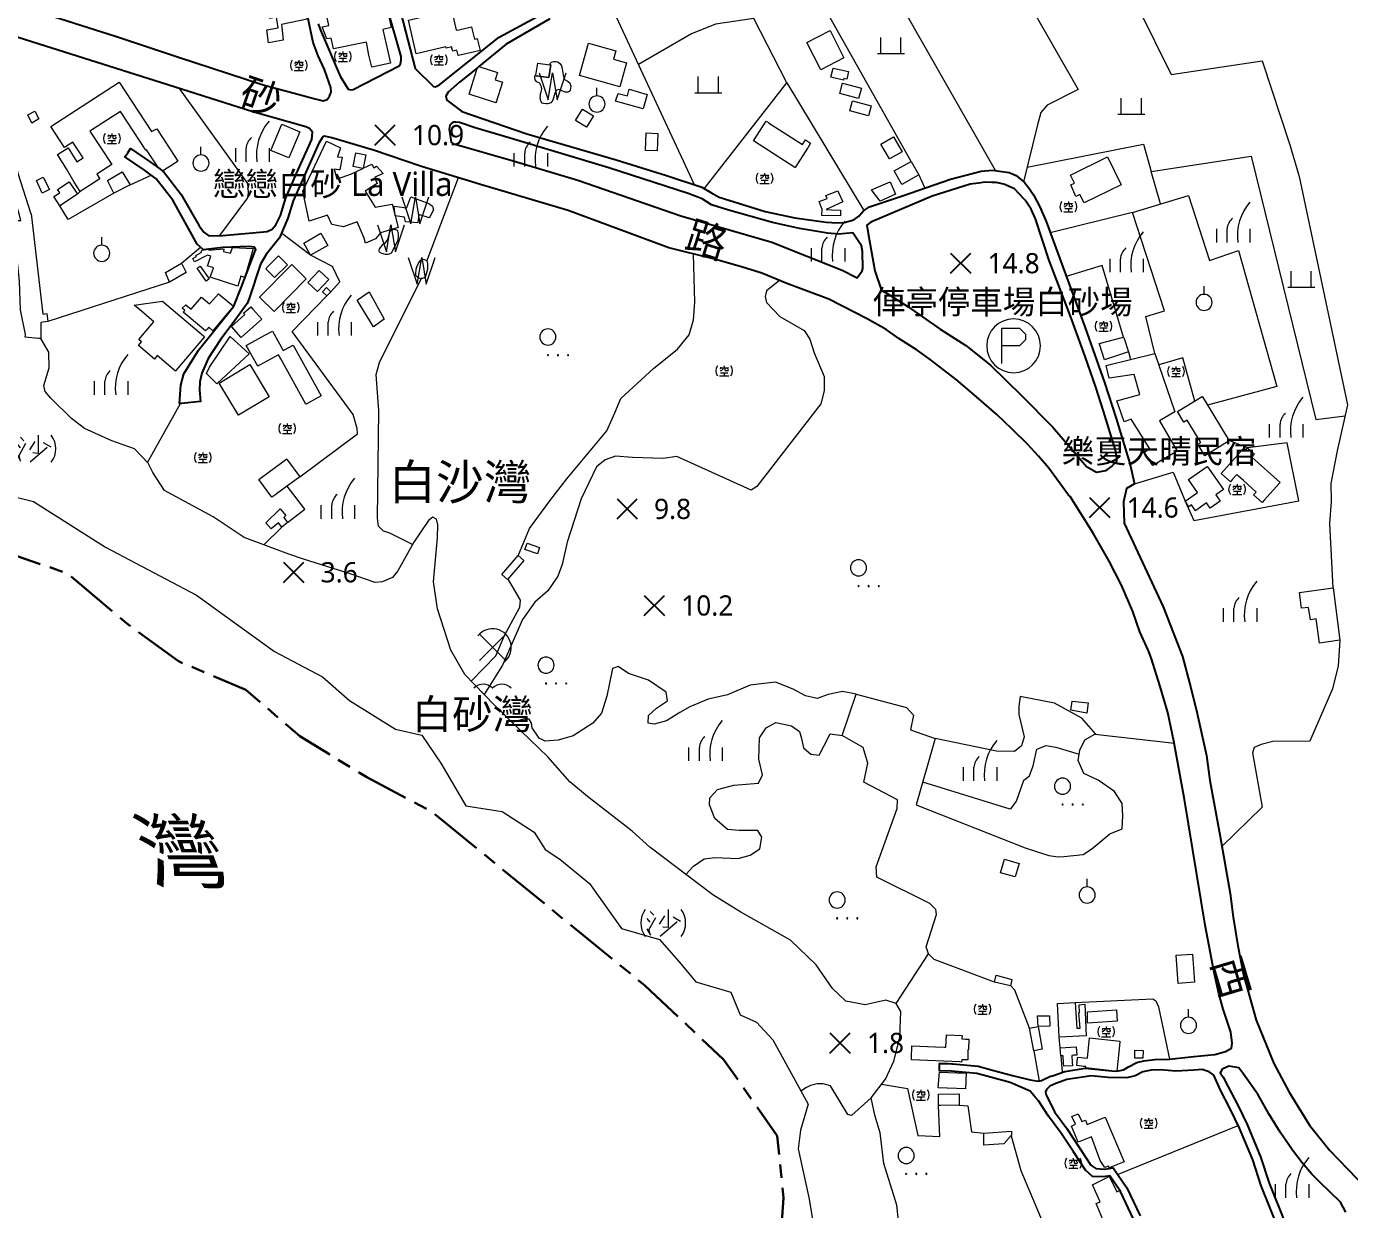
# Model space of a CAD drawing. Extents: x 219840 to 222438, y 2425093 to 2427865.
# Drawn here: x 220721 to 221212.7, y 2426125.6 to 2426565.2 of the extents above; entities that cross this region are included whole.
import ezdxf
from ezdxf.enums import TextEntityAlignment as Align

# ---------------------------------------------------------------- set-up
doc = ezdxf.new("R2010")
doc.units = 0
doc.linetypes.add('103', pattern=[32.5, 20, -3.75, 5, -3.75])
for name, color, linetype, lineweight in [('9030100', 7, 'Continuous', 20), ('9230000', 7, '103', 30), ('9310100', 7, 'Continuous', 20), ('9520700', 5, 'Continuous', 20), ('9530200', 5, 'Continuous', 20), ('9710500', 3, 'Continuous', 20), ('9720000', 3, 'Continuous', 20), ('9730200', 3, 'Continuous', 20), ('9730301', 3, 'Continuous', 20), ('9790103', 7, 'Continuous', 20), ('9940204', 5, 'Continuous', 20), ('9960204', 7, 'Continuous', 20)]:
    doc.layers.add(name, color=color, linetype=linetype, lineweight=lineweight)
for name, color, linetype in [('9420001', 1, 'Continuous'), ('9420801', 7, 'Continuous'), ('9810200', 7, 'Continuous'), ('9950404', 7, 'Continuous')]:
    doc.layers.add(name, color=color, linetype=linetype)
doc.layers.add('9510402', color=34, linetype='Continuous', lineweight=20, true_color=0xa55200)
doc.layers.add('9790201', color=34, linetype='145', lineweight=20, true_color=0xa55200)
doc.styles.add('LMP', font='Microsoft JhengHei.ttf')
doc.linetypes.add('145', pattern='A,0,-7.5,[10,base.shx,S=1,R=0,X=0,Y=0]', length=7.5)

# ---------------------------------------------------------------- blocks, each defined once
blk = doc.blocks.new('97913')
at = {"linetype": 'Continuous'}
for points in [[(-10, 8.7, 0.333333), (-10, -6.3)], [(10, -6.3, 0.333333), (10, 8.7)]]:
    blk.add_lwpolyline(points, format="xyb", dxfattribs=at)
for points in [[(-5.3, 6.5), (-5.5, 5.4), (-6.1, 3.7)], [(-1.7, 5.9), (-2.2, 3.7), (-3.9, 1.8), (-6.1, 0.7)], [(-5.4, 5.9), (6.4, 5.9), (4.4, 4)], [(0, 8.7), (0, 6.2)], [(1.1, 5.9), (1.1, 2.6), (1.6, 1.5), (5.8, 1.5), (6.3, 2.1), (6, 3.3)], [(-6.9, -6.3), (6.9, -6.3)], [(-5.3, -1.5), (5.5, -1.5)], [(0, -1.5), (0, -6.3)]]:
    blk.add_lwpolyline(points, dxfattribs=at)
blk = doc.blocks.new('97200')
at = {"linetype": 'Continuous'}
for points in [[(6.25, 15, 0.214635), (1.75, 0)], [(-0.25, 9, 0.201941), (-2.25, 5)]]:
    blk.add_lwpolyline(points, format="xyb", dxfattribs=at)
for points in [[(-6.25, 5), (-6.25, 0)], [(-2.25, 0), (-2.25, 5)], [(6.25, 5), (6.25, 0)]]:
    blk.add_lwpolyline(points, dxfattribs=at)
blk = doc.blocks.new('97132')
at = {"linetype": 'Continuous'}
for points in [[(-3.2, 6.8, 1), (2.8, 6.8, 1)], [(-0.4, 0, 1), (0, 0, 1)], [(3.35, 0, 1), (3.75, 0, 1)], [(7.1, 0, 1), (7.5, 0, 1)]]:
    blk.add_lwpolyline(points, format="xyb", close=True, dxfattribs=at)
blk = doc.blocks.new('97331')
at = {"linetype": 'Continuous'}
blk.add_lwpolyline([(0, 3), (0, 6)], dxfattribs=at)
blk.add_lwpolyline([(-3, 0, 1), (3, 0, 1)], format="xyb", close=True, dxfattribs=at)
blk = doc.blocks.new('97320')
at = {"linetype": 'Continuous'}
for points in [[(-3.75, 0), (-3.75, 6)], [(3.75, 0), (3.75, 6)], [(-5, 0), (5, 0)]]:
    blk.add_lwpolyline(points, dxfattribs=at)
blk = doc.blocks.new('95220')
at = {"linetype": 'Continuous'}
blk.add_lwpolyline([(-5, 5), (-1.67, -5), (0, 5), (1.67, -5), (5, 5)], dxfattribs=at)
blk = doc.blocks.new('95142')
at = {"linetype": 'Continuous'}
for points in [[(-5.81, 4.45, 0.333333), (-5.81, -5.55)], [(7.52, -5.55, 0.333333), (7.52, 4.45)]]:
    blk.add_lwpolyline(points, format="xyb", dxfattribs=at)
for points in [[(-5.19, 1.1), (-4.09, -0.18)], [(-4.46, -3.1), (-1.9, 1.47)], [(-3.97, 3.69), (-2.69, 2.41)], [(1.37, 2.12), (-0.64, -0.99)], [(2.69, 4.45), (2.69, -2.26)], [(4.49, 1.75), (7.29, 0.1)], [(-5.19, -2.73), (-3.91, -5.11)], [(-3.91, -5.11), (-4.46, -3.1)], [(6.02, -0.13), (-0.3, -5.55)], [(2.69, -2.26), (0.68, -2.08)]]:
    blk.add_lwpolyline(points, dxfattribs=at)
blk = doc.blocks.new('99424')
at = {"linetype": 'Continuous'}
for points in [[(4.33, -1.34, 1.124349), (-5.41, 8.41)], [(0.03, -10.98, 0.4), (-6.91, -10.98)], [(6.97, -10.98, 0.4), (0.03, -10.98)]]:
    blk.add_lwpolyline(points, format="xyb", dxfattribs=at)
for points in [[(4.94, 9.02), (-4.88, -0.8)], [(-4.88, 9.02), (4.94, -0.8)]]:
    blk.add_lwpolyline(points, dxfattribs=at)
blk = doc.blocks.new('99624')
at = {"linetype": 'Continuous'}
blk.add_lwpolyline([(-10, 0, 1), (10, 0, 1)], format="xyb", close=True, dxfattribs=at)
for points in [[(-4.37, -6.56), (-4.37, 6.56), (2.19, 6.56), (4.37, 4.38), (4.37, 2.19), (2.19, 0), (-4.37, 0)], [(-4.37, 0), (-4.37, 0)]]:
    blk.add_lwpolyline(points, dxfattribs=at)
blk = doc.blocks.new('98120')
at = {"linetype": 'Continuous'}
for points in [[(-3.75, -3.75), (3.75, 3.75)], [(-3.75, 3.75), (3.75, -3.75)]]:
    blk.add_lwpolyline(points, dxfattribs=at)

msp = doc.modelspace()

# ---------------------------------------------------------------- linework, layer by layer
at = {"layer": '9230000', "flags": 128}
msp.add_lwpolyline([(221274.04, 2425094.92), (221247.47, 2425130.72), (221242.42, 2425142.38), (221232.73, 2425170.79), (221225.99, 2425179.54), (221195.19, 2425216.75), (221167.03, 2425250.23), (221154.25, 2425274.33), (221130.21, 2425322.67), (221115.04, 2425338.79), (221084.15, 2425377.66), (221050.67, 2425413.24), (221039.46, 2425430.83), (221018.87, 2425470.59), (221009.5, 2425483.7), (220975.66, 2425530.51), (220960.37, 2425567.26), (220952.27, 2425600.36), (220940.23, 2425632.61), (220933.05, 2425666.85), (220931.82, 2425680.36), (220934.49, 2425682.37), (220935.81, 2425683.37), (220941.75, 2425681.76), (220946.38, 2425675.97), (220949.32, 2425666.89), (220953.66, 2425658.42), (220958.59, 2425656.7), (220961.43, 2425659.98), (220961.75, 2425662.97), (220962.01, 2425665.33), (220960.59, 2425673.37), (220963.39, 2425683.9), (220963.72, 2425699.82), (220963.57, 2425717.53), (220959.98, 2425735.41), (220958.61, 2425747.28), (220957.36, 2425789.07), (220960.93, 2425799.98), (220967.72, 2425817.43), (220969.61, 2425822.29), (220975.3, 2425840.56), (220977.7, 2425848.29), (220978.19, 2425866.89), (220975.14, 2425886.8), (220965.69, 2425913.03), (220964.53, 2425922.09), (220966.13, 2425947.3), (220968.77, 2425964.97), (220977.38, 2425992.24), (220985.46, 2426017.75), (220988.72, 2426022.08), (220993.35, 2426028.22), (220997.03, 2426037.72), (220997.04, 2426038.26), (220997.61, 2426053.89), (220997.77, 2426095.67), (221000.86, 2426108.24), (221002.4, 2426130), (221000.03, 2426152.97), (220980.06, 2426181.37), (220950.8, 2426208.87), (220871.43, 2426273.59), (220847.44, 2426286.25), (220822.6, 2426301.47), (220802.49, 2426318.68), (220777.46, 2426329.32), (220758.19, 2426343.45), (220736.32, 2426361.94), (220717.09, 2426368.56), (220697.45, 2426373.14), (220681.68, 2426372.33), (220666.18, 2426371.39), (220606.08, 2426335.39), (220454.04, 2426248.41), (220317.79, 2426201.44), (220175.44, 2426217.89), (220103.35, 2426290.81), (220097.78, 2426442.19), (220062.76, 2426650.69), (220063.03, 2426914.58), (220038.28, 2427106.2), (220085.03, 2427343.91), (220113.63, 2427581.73), (220133.1, 2427806.68), (220141.57, 2427864.8)], dxfattribs=at)
at = {"layer": '9310100', "flags": 128}
for points in [[(220819.81, 2426593.21), (220825.33, 2426567.94), (220815.73, 2426565.96), (220815.89, 2426564.93), (220816.41, 2426560.16), (220810.92, 2426559.14), (220810.3, 2426564), (220814.46, 2426564.69), (220813.87, 2426568.67), (220811.36, 2426568.16), (220809.97, 2426575.29), (220820.01, 2426577.24), (220818.67, 2426584.02), (220811.52, 2426582.54), (220809.76, 2426591.16), (220819.81, 2426593.21)], [(220854.94, 2426572.33), (220856.5, 2426564.86), (220853.4, 2426564.12), (220855.3, 2426555.98), (220856.33, 2426551.63), (220849.31, 2426550.05), (220848.27, 2426554.59), (220847.34, 2426559.35), (220835.05, 2426556.93), (220834.27, 2426560.89), (220832.66, 2426560.57), (220830.88, 2426565.15), (220833.32, 2426565.63), (220832.51, 2426569.7), (220829.53, 2426569.12), (220827.35, 2426581.37), (220851.87, 2426587.26), (220853.47, 2426577.99), (220854.71, 2426573.56), (220854.94, 2426572.33)], [(220879.13, 2426570.46), (220880.68, 2426563.8), (220881.68, 2426564.03), (220886.36, 2426565.12), (220886.51, 2426564.49), (220887.43, 2426560.49), (220888.14, 2426560.65), (220888.54, 2426560.75), (220889.57, 2426556.32), (220889.16, 2426556.23), (220881.6, 2426554.47), (220881.43, 2426554.43), (220880.98, 2426556.37), (220879.39, 2426556), (220879.11, 2426557.21), (220879.02, 2426557.61), (220876.96, 2426557.13), (220876.83, 2426557.66), (220867.92, 2426555.59), (220865.81, 2426555.1), (220862.93, 2426567.51), (220878.95, 2426571.23), (220879.13, 2426570.46)], [(221024.83, 2426553.61), (221016.18, 2426549.15), (221010.99, 2426559.22), (221019.64, 2426563.68), (221024.83, 2426553.61)], [(220944.02, 2426551.72), (220941.5, 2426542.76), (220926.5, 2426546.97), (220929.87, 2426558.97), (220940.06, 2426556.12), (220939.21, 2426553.07), (220944.02, 2426551.72)], [(220895.57, 2426537.09), (220895.51, 2426536.89), (220891.22, 2426538.27), (220885.45, 2426540.13), (220888.27, 2426548.89), (220888.59, 2426549.91), (220889.15, 2426550.36), (220889.5, 2426550.24), (220896.06, 2426548.13), (220895.17, 2426545.39), (220897.96, 2426544.49), (220895.57, 2426537.09)], [(220915.92, 2426550.97), (220915.15, 2426546.28), (220910.3, 2426546.83), (220910.34, 2426547.13), (220910.99, 2426551.64), (220915.48, 2426551.03), (220915.92, 2426550.97)], [(221026.55, 2426548.46), (221025.89, 2426545.62), (221024.79, 2426545.89), (221024.64, 2426545.25), (221019.98, 2426546.33), (221020.78, 2426549.79), (221026.55, 2426548.46)], [(220755.44, 2426544.57), (220767.38, 2426526.22), (220769.46, 2426527.18), (220771.56, 2426523.91), (220777.25, 2426515.14), (220775.59, 2426514.06), (220771.9, 2426511.66), (220771.59, 2426511.46), (220769.98, 2426512.65), (220765.58, 2426519.43), (220765.27, 2426519.22), (220755.86, 2426533.67), (220744.54, 2426526.3), (220752.63, 2426513.88), (220747.11, 2426510.29), (220748.21, 2426508.61), (220740.97, 2426503.9), (220738.7, 2426507.38), (220735.83, 2426512.36), (220732.49, 2426517.7), (220736.42, 2426520.17), (220739.72, 2426514.9), (220742.01, 2426516.4), (220738.19, 2426522.27), (220735.13, 2426520.27), (220730.06, 2426528.05), (220755.44, 2426544.57)], [(220951.64, 2426539.9), (220950.13, 2426534.66), (220939.92, 2426537.47), (220940.83, 2426540.36), (220944.34, 2426539.51), (220944.98, 2426541.87), (220951.64, 2426539.9)], [(221031.28, 2426542.32), (221030.27, 2426538.51), (221023.32, 2426540.35), (221024.33, 2426544.16), (221031.28, 2426542.32)], [(220931.75, 2426531.98), (220929.18, 2426527.75), (220925.08, 2426530.24), (220927.65, 2426534.47), (220931.75, 2426531.98)], [(221034.94, 2426535.7), (221033.92, 2426531.98), (221027.01, 2426533.86), (221028.03, 2426537.59), (221034.94, 2426535.7)], [(220725.58, 2426530.9), (220722.98, 2426529.29), (220721.45, 2426532.4), (220724.1, 2426533.73), (220725.58, 2426530.9)], [(220996.83, 2426529.45), (221009.39, 2426521.37), (221010.57, 2426523.06), (221012.35, 2426521.85), (221011.33, 2426520.12), (221011.24, 2426519.98), (221006.63, 2426512.81), (221006.61, 2426512.78), (220991.2, 2426522.7), (220995.92, 2426530.04), (220996.76, 2426529.5), (220996.83, 2426529.45)], [(220713.95, 2426526.85), (220715.49, 2426515.25), (220716.74, 2426515.4), (220717.8, 2426510.66), (220722.53, 2426495.56), (220722.66, 2426495.57), (220727.09, 2426458.29), (220728.53, 2426458.55), (220728.88, 2426455.58), (220726.34, 2426455.2), (220726.34, 2426449.25), (220725.45, 2426449.24), (220720.47, 2426449.72), (220720.61, 2426450.82), (220718.69, 2426459.9), (220718.32, 2426470.53), (220716.03, 2426493.08), (220718.92, 2426493.14), (220718.4, 2426495.21), (220713.94, 2426509.45), (220713.07, 2426514.7), (220710.8, 2426514.51), (220709.18, 2426526.15), (220713.95, 2426526.85)], [(220822.56, 2426526.06), (220818.46, 2426516.35), (220811.76, 2426519.18), (220815.86, 2426528.89), (220822.56, 2426526.06)], [(220955.67, 2426525.51), (220955.35, 2426518.98), (220951.03, 2426519.14), (220951.29, 2426525.71), (220955.67, 2426525.51)], [(220838.35, 2426516.65), (220837.39, 2426511.92), (220837.04, 2426511.96), (220835.35, 2426512.15), (220836.28, 2426508.57), (220836.54, 2426508.66), (220841.81, 2426510.51), (220846, 2426512.5), (220842.36, 2426513.23), (220843.35, 2426518.24), (220847.08, 2426517.5), (220846.1, 2426512.55), (220849.35, 2426514.1), (220850.08, 2426512.7), (220851.11, 2426513.29), (220853.54, 2426510.63), (220851.11, 2426509.42), (220850.36, 2426509.05), (220851.3, 2426506.93), (220848.38, 2426505.03), (220846.8, 2426504.01), (220850.63, 2426498.04), (220856.86, 2426499.21), (220859.06, 2426490.53), (220852.58, 2426488.48), (220850.74, 2426486.27), (220847.02, 2426484.64), (220846.47, 2426486.55), (220843.84, 2426492.63), (220838.86, 2426490.78), (220834.45, 2426491.68), (220832.82, 2426495.12), (220826.06, 2426492.83), (220823.68, 2426504), (220832.51, 2426522.6), (220837.65, 2426520.18), (220836.53, 2426516.84), (220838.18, 2426516.67), (220838.35, 2426516.65)], [(221046.46, 2426518.68), (221041.8, 2426515.99), (221038.57, 2426521.49), (221043.24, 2426524.21), (221046.46, 2426518.68)], [(221052.6, 2426510.08), (221046.27, 2426506.56), (221043.51, 2426511.54), (221049.85, 2426515.05), (221052.6, 2426510.08)], [(221127.83, 2426506.33), (221114.05, 2426499.64), (221112.54, 2426502.74), (221110.98, 2426502.04), (221109.11, 2426506.37), (221110.49, 2426506.95), (221109, 2426510.03), (221122.78, 2426516.72), (221127.83, 2426506.33)], [(220759.47, 2426506.42), (220753.38, 2426503.34), (220751.09, 2426508.03), (220756.56, 2426511.18), (220759.47, 2426506.42)], [(220729.54, 2426504.63), (220726.8, 2426503.26), (220724.64, 2426508.01), (220727.2, 2426509.28), (220729.54, 2426504.63)], [(220739.94, 2426502.86), (220733.4, 2426498.6), (220731.15, 2426502.03), (220733.31, 2426503.44), (220732.54, 2426504.61), (220736.85, 2426507.53), (220739.94, 2426502.86)], [(221043.97, 2426502.91), (221038.24, 2426500.26), (221035.06, 2426504.46), (221041.98, 2426507.43), (221043.97, 2426502.91)], [(221023.57, 2426496.96), (221023.47, 2426494.82), (221016.59, 2426494.98), (221016.74, 2426497.22), (221015.65, 2426500.19), (221017.92, 2426501), (221018.58, 2426501.24), (221018.54, 2426501.32), (221018.09, 2426502.43), (221022.51, 2426504.18), (221022.82, 2426503.53), (221024.43, 2426500.11), (221018.17, 2426497.2), (221020.17, 2426497.11), (221023.57, 2426496.96)], [(220832.99, 2426483.88), (220826.59, 2426480.2), (220824, 2426484.71), (220830.4, 2426488.39), (220832.99, 2426483.88)], [(220805.2, 2426482.7), (220802.07, 2426471.97), (220800.6, 2426472.43), (220799.5, 2426468.77), (220789.2, 2426472.09), (220790.42, 2426475.45), (220790.46, 2426475.55), (220790.21, 2426475.62), (220788.28, 2426476.18), (220789.47, 2426479.85), (220788.21, 2426480.24), (220783.46, 2426477.73), (220782.84, 2426478.99), (220784.11, 2426479.7), (220783.94, 2426480.13), (220785.84, 2426481.22), (220786.16, 2426482.06), (220788.7, 2426482.48), (220788.75, 2426482.1), (220790.11, 2426482.23), (220794.34, 2426482.64), (220794.21, 2426481.59), (220796.84, 2426481.03), (220797.5, 2426483.05), (220805.2, 2426482.7)], [(220780.34, 2426473.83), (220774.08, 2426470.2), (220772.65, 2426473.83), (220778.54, 2426477.26), (220780.34, 2426473.83)], [(220788.85, 2426471.39), (220787.72, 2426470.61), (220784.44, 2426475.36), (220785.58, 2426476.14), (220788.85, 2426471.39)], [(220824.98, 2426471.4), (220813.06, 2426459.3), (220807.63, 2426464.64), (220819.55, 2426476.75), (220824.98, 2426471.4)], [(220818.01, 2426476.69), (220813.18, 2426471.89), (220810, 2426475.09), (220810.28, 2426475.64), (220814.7, 2426480.03), (220818.01, 2426476.69)], [(220833.3, 2426471.2), (220829.09, 2426466.76), (220825.55, 2426470.13), (220829.76, 2426474.57), (220833.3, 2426471.2)], [(220792.97, 2426465.33), (220797.88, 2426461.24), (220794.47, 2426457.16), (220790.21, 2426452.18), (220788.8, 2426453.53), (220788.07, 2426452.74), (220787.48, 2426452.11), (220779.21, 2426459.04), (220779.79, 2426459.63), (220778.81, 2426460.51), (220780.22, 2426461.76), (220782.17, 2426460.19), (220786, 2426464.69), (220786.76, 2426464.04), (220789.01, 2426462.1), (220789.17, 2426462.27), (220792.38, 2426465.82), (220792.97, 2426465.33)], [(220834.15, 2426466.64), (220832.62, 2426465.07), (220830.94, 2426466.65), (220832.47, 2426468.26), (220834.15, 2426466.64)], [(220853.95, 2426456.46), (220849.9, 2426453.6), (220843.91, 2426463.55), (220848.33, 2426466.59), (220853.95, 2426456.46)], [(220787.14, 2426449.92), (220776.51, 2426437.37), (220776.35, 2426437.18), (220769.58, 2426442.92), (220768.49, 2426441.63), (220762.57, 2426446.65), (220763.72, 2426448.01), (220762.7, 2426448.87), (220768.14, 2426455.29), (220768.31, 2426455.49), (220763.71, 2426459.39), (220760.97, 2426461.72), (220771.47, 2426463.2), (220786.74, 2426450.26), (220787.14, 2426449.92)], [(220801, 2426449.88), (220800.74, 2426449.66), (220797.11, 2426453.79), (220802.09, 2426458.16), (220801.68, 2426458.63), (220804.4, 2426461.03), (220805.11, 2426460.22), (220808.45, 2426456.42), (220801, 2426449.88)], [(220812.42, 2426452.06), (220816.41, 2426444.78), (220816.9, 2426445.05), (220820.11, 2426446.81), (220820.61, 2426445.9), (220830.44, 2426427.95), (220824.88, 2426424.91), (220824.74, 2426424.83), (220815.5, 2426441.69), (220814.66, 2426443.21), (220807.53, 2426439.31), (220806.92, 2426438.97), (220802.67, 2426446.72), (220809.54, 2426450.49), (220812.42, 2426452.06)], [(220803.75, 2426443.55), (220791.7, 2426432.45), (220787.85, 2426436.27), (220788.97, 2426438.62), (220796.69, 2426449.99), (220803.75, 2426443.55)], [(221130.59, 2426444.29), (221121.67, 2426441.35), (221119.74, 2426447.17), (221119.67, 2426447.42), (221128.78, 2426449.78), (221129.06, 2426448.95), (221130.45, 2426444.72), (221130.59, 2426444.29)], [(221140.4, 2426443.67), (221147.74, 2426421.99), (221142.09, 2426418.73), (221148.65, 2426407.4), (221139.67, 2426402.07), (221136.38, 2426407.05), (221138.45, 2426408.27), (221131.6, 2426419.31), (221128.98, 2426418.36), (221126.8, 2426424.43), (221126.23, 2426426.07), (221134.81, 2426428.46), (221132.64, 2426435.84), (221123.4, 2426434.51), (221122.32, 2426439.2), (221140.4, 2426443.67)], [(220811.16, 2426427.65), (220799.77, 2426420.8), (220792.59, 2426432.73), (220803.98, 2426439.58), (220811.16, 2426427.65)], [(221158.68, 2426426.56), (221168.05, 2426411.19), (221160.21, 2426406.41), (221159.01, 2426405.68), (221156.36, 2426410.03), (221157.41, 2426410.67), (221152.36, 2426418.95), (221151.15, 2426418.22), (221148.77, 2426422.12), (221157.97, 2426427.73), (221158.68, 2426426.56)], [(221174.79, 2426408.62), (221177.4, 2426406.28), (221176.43, 2426405.19), (221186.92, 2426395.79), (221186.53, 2426395.35), (221181.13, 2426389.32), (221180.21, 2426388.3), (221177.05, 2426391.13), (221177.99, 2426392.18), (221178.03, 2426392.23), (221173.29, 2426396.47), (221171.46, 2426398.11), (221170.8, 2426398.69), (221169.26, 2426396.97), (221168.45, 2426396.06), (221165.03, 2426399.13), (221173.35, 2426408.42), (221174.05, 2426407.79), (221174.79, 2426408.62)], [(220813.68, 2426391.35), (220812.13, 2426390.31), (220807.34, 2426396.9), (220808.8, 2426398.04), (220817.69, 2426404.53), (220818.01, 2426404.09), (220822.57, 2426397.84), (220813.94, 2426391.55), (220813.68, 2426391.35)], [(221164.65, 2426388.81), (221160.97, 2426386.22), (221160.09, 2426387.47), (221159.59, 2426388.18), (221155.58, 2426385.35), (221155.49, 2426385.29), (221153.99, 2426387.41), (221153.03, 2426386.73), (221151.59, 2426388.78), (221156.26, 2426392.07), (221152.88, 2426396.87), (221159.81, 2426401.76), (221160.58, 2426400.67), (221165.88, 2426393.15), (221163.01, 2426391.13), (221163.79, 2426390.03), (221164.65, 2426388.81)], [(220817.99, 2426380.91), (220815.94, 2426379.22), (220814.66, 2426380.81), (220811.95, 2426378.53), (220809.93, 2426380.81), (220815.22, 2426385.97), (220817.36, 2426383.51), (220816.63, 2426382.72), (220817.99, 2426380.91)], [(220911.7, 2426371.61), (220910.86, 2426369.26), (220906.23, 2426370.92), (220907.07, 2426373.27), (220911.7, 2426371.61)], [(220905.77, 2426366.76), (220899.7, 2426359.77), (220897.61, 2426361.59), (220903.68, 2426368.58), (220905.77, 2426366.76)], [(221206.64, 2426356.68), (221209.17, 2426337.2), (221201.61, 2426336.1), (221200.37, 2426345.06), (221198.18, 2426344.7), (221197.52, 2426349.35), (221194.91, 2426349.03), (221194.13, 2426354.86), (221206.64, 2426356.68)], [(221115.6, 2426313.87), (221115.15, 2426310.05), (221109.15, 2426311.17), (221109.62, 2426314.55), (221115.6, 2426313.87)], [(221089.88, 2426254.22), (221088.41, 2426249.18), (221083.02, 2426250.75), (221084.48, 2426255.79), (221089.88, 2426254.22)], [(221155.11, 2426210.07), (221149.02, 2426209.62), (221148.25, 2426220.07), (221154.33, 2426220.52), (221155.11, 2426210.07)], [(221087.24, 2426211.1), (221086.68, 2426208.71), (221080.75, 2426210.08), (221081.45, 2426212.65), (221087.24, 2426211.1)], [(221110.77, 2426202.54), (221111.34, 2426192.95), (221112.59, 2426192.96), (221112.16, 2426198.63), (221112.42, 2426198.63), (221112.26, 2426201.6), (221114.4, 2426201.88), (221114.85, 2426190.09), (221104.8, 2426189.68), (221104.23, 2426202.17), (221110.77, 2426202.54)], [(221096.96, 2426193.55), (221096.76, 2426197.6), (221101.26, 2426197.63), (221101.32, 2426193.71), (221096.96, 2426193.55)], [(221126.32, 2426195.62), (221115.4, 2426194.79), (221115.32, 2426199.02), (221126.16, 2426199.79), (221126.32, 2426195.62)], [(221071.22, 2426188.86), (221071.05, 2426185.03), (221071.05, 2426184.97), (221071.02, 2426184.97), (221070.91, 2426184.97), (221070.82, 2426181.21), (221068.6, 2426181.26), (221068.56, 2426180.4), (221067.85, 2426180.43), (221049.87, 2426181.24), (221049.9, 2426181.98), (221050.1, 2426186.48), (221058.79, 2426186.09), (221062.23, 2426185.94), (221062.74, 2426185.92), (221062.95, 2426190.56), (221068.72, 2426190.3), (221068.66, 2426188.98), (221070.03, 2426188.92), (221070.13, 2426188.91), (221071.22, 2426188.86)], [(221096.96, 2426193.55), (221098.49, 2426185.15), (221095.34, 2426184.59), (221093.76, 2426192.96), (221096.96, 2426193.55)], [(221109.56, 2426182.87), (221109.7, 2426180.35), (221109.76, 2426179.04), (221106.5, 2426178.88), (221106.43, 2426180.17), (221106.29, 2426182.73), (221105.4, 2426182.68), (221105.23, 2426185.73), (221111.15, 2426186.07), (221111.33, 2426182.97), (221110.08, 2426182.9), (221109.56, 2426182.87)], [(221127.35, 2426187.8), (221126.22, 2426176.99), (221124.36, 2426177.19), (221117.95, 2426177.86), (221114.72, 2426178.2), (221114.77, 2426178.7), (221113.92, 2426178.79), (221111.38, 2426179.06), (221111.67, 2426181.81), (221111.71, 2426182.19), (221115.29, 2426181.81), (221116.08, 2426189.37), (221127.4, 2426188.18), (221127.35, 2426187.8)], [(221135.97, 2426184.63), (221135.86, 2426181.81), (221132.87, 2426181.89), (221132.98, 2426184.76), (221135.97, 2426184.63)], [(221070.3, 2426176.25), (221069.97, 2426170.4), (221059.82, 2426170.76), (221060.3, 2426176.59), (221070.3, 2426176.25)], [(221060.73, 2426164.29), (221059.99, 2426164.28), (221059.97, 2426168.5), (221067.65, 2426168.54), (221067.66, 2426168.05), (221067.67, 2426164.32), (221060.73, 2426164.29)], [(221111.9, 2426161.21), (221113.27, 2426158.25), (221114.56, 2426158.78), (221115.19, 2426157.25), (221121.95, 2426159.97), (221128.92, 2426143.3), (221123.43, 2426141.04), (221123.16, 2426141.71), (221121.84, 2426141.17), (221120.07, 2426143.87), (221116.79, 2426152.65), (221111.81, 2426150.61), (221109.34, 2426156.63), (221110.9, 2426157.27), (221109.57, 2426160.13), (221111.9, 2426161.21)], [(221084.23, 2426150.01), (221076.85, 2426149.52), (221076.82, 2426153.97), (221087.05, 2426154.7), (221087.13, 2426153.21), (221084.23, 2426150.01)], [(221123.5, 2426137.77), (221126.3, 2426132.21), (221127.25, 2426132.69), (221135.81, 2426115.13), (221135.84, 2426115.03), (221126.56, 2426109.91), (221120.29, 2426106.6), (221115.96, 2426115.2), (221122.32, 2426118.95), (221121.08, 2426121.83), (221118.55, 2426127.78), (221120.02, 2426128.43), (221117.17, 2426134.73), (221123.35, 2426137.85), (221123.5, 2426137.77)]]:
    msp.add_lwpolyline(points, close=True, dxfattribs=at)
at = {"layer": '9420001', "flags": 128}
for points in [[(220673.15, 2426587.33), (220754.4, 2426561.48), (220777.06, 2426553.93), (220808.95, 2426543.52), (220828.26, 2426538.32), (220831.24, 2426537.64), (220832.75, 2426538.11), (220833.6, 2426539.34), (220834.16, 2426540.82), (220834.16, 2426540.82), (220834.13, 2426542.54), (220833.52, 2426544.27), (220831.69, 2426549.25), (220829.44, 2426554.3), (220827.53, 2426559.21), (220817.75, 2426605.85)], [(220857.2, 2426581.31), (220865.4, 2426549.55), (220872.23, 2426542.86), (220872.88, 2426542.78), (220873.51, 2426543.02), (220874.61, 2426543.71), (220896.7, 2426561.21), (220913.58, 2426570.44)], [(221132.46, 2426122.05), (221127.57, 2426132.28), (221123.58, 2426138.15), (221121.99, 2426137.89), (221118.6, 2426137.71), (221117.22, 2426137.86), (221114.55, 2426140.22), (221110.11, 2426146.99), (221105.47, 2426154.11), (221100.88, 2426160.32), (221097.1, 2426165.99), (221095.93, 2426167.35), (221094.01, 2426169.6), (221086.55, 2426172.86), (221079.3, 2426174.75), (221074.18, 2426176.2), (221064.72, 2426177.06), (221060.27, 2426177.11), (221060.29, 2426178.57), (221060.3, 2426179.84), (221063.6, 2426179.8), (221064.86, 2426179.79), (221065.31, 2426179.75), (221074.67, 2426178.89), (221080.02, 2426177.39), (221087.45, 2426175.45), (221094.05, 2426173.78), (221097.02, 2426173.28), (221098.21, 2426173.56), (221101.54, 2426175.11), (221102.33, 2426175.3), (221106.92, 2426176.92), (221114.43, 2426178.11), (221124.36, 2426177.19), (221126.22, 2426176.99), (221128.68, 2426177.45), (221130.55, 2426178.62), (221133.72, 2426180.24), (221136.32, 2426180.84), (221140.36, 2426181.3), (221145.86, 2426181.49), (221154.82, 2426182.44), (221162.61, 2426183.19), (221166.66, 2426184.37), (221168.82, 2426185.61), (221169.08, 2426187.37), (221168.63, 2426191.51), (221168.21, 2426192.64), (221165.77, 2426200.08), (221164.19, 2426205.86), (221162.38, 2426213.66), (221159.03, 2426231.31), (221151.35, 2426278.02), (221147.48, 2426299.68), (221145.19, 2426310.29), (221142.3, 2426319.9), (221139.01, 2426330.63), (221137.97, 2426333.27), (221134.78, 2426340.33), (221132.24, 2426347.85), (221128.01, 2426357.66), (221123.43, 2426366.55), (221117.47, 2426376.88), (221108.94, 2426390.53), (221108.25, 2426391.08), (221100.98, 2426401.05), (221097.15, 2426405.59), (221093.05, 2426409.98), (221087.37, 2426415.64), (221081.65, 2426421), (221074.13, 2426427.62), (221066.47, 2426434.04), (221056.91, 2426441.46), (221051.99, 2426444.89), (221045.26, 2426449.24), (221040.53, 2426452.57), (221033.39, 2426456.58), (221019.15, 2426463.89), (221003.53, 2426469.65), (220994.24, 2426473.57), (220986.71, 2426475.92), (220976.7, 2426478.71), (220959.72, 2426482.93), (220922.27, 2426496.78), (220889.76, 2426506.48), (220883.66, 2426508.4), (220867.73, 2426513.24), (220850.01, 2426519.2), (220834.47, 2426523.9), (220831.7, 2426524.47), (220831.08, 2426524.26), (220829.65, 2426521.86), (220824.56, 2426510.49), (220820.13, 2426500.49), (220818.14, 2426493.94), (220815.06, 2426486.63), (220810.09, 2426480.51), (220807.93, 2426476.95), (220803.72, 2426464.1), (220802.96, 2426462.24), (220797.37, 2426454.58), (220793.19, 2426448.98), (220788.53, 2426441.83), (220786.09, 2426436.41), (220785.34, 2426433.13), (220785.22, 2426430.07), (220785.66, 2426425.92), (220782.02, 2426425.52), (220778.7, 2426425.16), (220777.9, 2426425.07), (220778.31, 2426431.94), (220779.5, 2426436.18), (220784.95, 2426444.96), (220798, 2426461.33), (220800.89, 2426468.48), (220805.86, 2426481.45), (220806.19, 2426482.32), (220805.75, 2426483.16), (220803.43, 2426483.4), (220793.95, 2426483.06), (220788.7, 2426482.48), (220786.82, 2426482.27), (220784.45, 2426484.29), (220775.37, 2426500.72), (220769.21, 2426508.57), (220764.87, 2426511.77), (220757.56, 2426516.78), (220758.6, 2426518.29), (220759.68, 2426519.87), (220767.04, 2426514.82), (220769.98, 2426512.65), (220771.59, 2426511.46), (220771.84, 2426511.28), (220778.5, 2426502.8), (220785.21, 2426491.13), (220786.93, 2426488.77), (220788.8, 2426487.38), (220793.91, 2426487.55), (220810.46, 2426488.98), (220812.31, 2426489.85), (220813.68, 2426491.55), (220815.37, 2426494.94), (220817.37, 2426501.52), (220821.88, 2426511.69), (220827.04, 2426523.21), (220827.32, 2426525.94), (220826.17, 2426527.32), (220824.82, 2426527.88), (220805.06, 2426533.56), (220773.5, 2426543.58), (220674.62, 2426574.75)], [(220829.43, 2426566.23), (220830.22, 2426563.89), (220837.52, 2426546.76), (220840.55, 2426541.89), (220841.55, 2426541.72), (220842.35, 2426541.79), (220859.45, 2426550.62), (220859.94, 2426551.34), (220860.19, 2426552.66), (220860.18, 2426554.08), (220854.71, 2426573.56)], [(220915.51, 2426568.04), (220899.28, 2426558.61), (220889.15, 2426550.36), (220888.59, 2426549.91), (220881.96, 2426544.51), (220877.66, 2426540.84), (220876.87, 2426539.27), (220877.19, 2426537.88), (220879.67, 2426535.95), (220882.75, 2426533.63), (220906.96, 2426525.31), (220940.11, 2426515.71), (220958.91, 2426509.88), (220972.01, 2426505.45), (220975.33, 2426503.56), (220978.39, 2426501.78), (220995.53, 2426496.43), (221006.51, 2426494.15), (221018.21, 2426492.46), (221022.44, 2426492.26), (221024.89, 2426492.38), (221028.43, 2426493.35), (221030.39, 2426494.76), (221032.02, 2426496.76), (221034.29, 2426498.17), (221046.61, 2426502.33), (221064.39, 2426508.5), (221075.85, 2426511.51), (221080.03, 2426511.78), (221081.69, 2426511.59), (221081.79, 2426511.59), (221086.24, 2426510.98), (221088.85, 2426509.81), (221092.04, 2426507.06), (221094.18, 2426504.35), (221094.19, 2426504.27), (221095.28, 2426502.61), (221097.64, 2426498.22), (221099.95, 2426492.69), (221114.36, 2426453.67), (221121.71, 2426432.93), (221126.04, 2426419.49), (221131.08, 2426402.85), (221132.75, 2426395.28), (221129.87, 2426393.56), (221128.74, 2426388.52), (221128.99, 2426380.59), (221143.47, 2426349.62), (221150.65, 2426331.11), (221153.79, 2426319.4), (221156.06, 2426309.96), (221159.58, 2426294.29), (221160.76, 2426285.05), (221164.62, 2426264.24), (221168.31, 2426243.09), (221169.49, 2426234.19), (221171.17, 2426223.61), (221173.35, 2426212.87), (221178.05, 2426195.92), (221184.6, 2426179.8), (221190.3, 2426169.23), (221197.86, 2426156.97), (221205.41, 2426147.57), (221218.67, 2426133.81)], [(221186.11, 2426119.09), (221179.89, 2426134.35), (221176.73, 2426144.1), (221171.79, 2426155.87), (221168.4, 2426163.01), (221164.8, 2426169.97), (221162.29, 2426175.5), (221160.53, 2426176.8), (221160.53, 2426176.8), (221157.98, 2426177.65), (221154.88, 2426177.34), (221148.23, 2426176.99), (221142.44, 2426177.52), (221138.97, 2426177.35), (221135.94, 2426176.75), (221133.05, 2426175.28), (221130.02, 2426174.53), (221123.08, 2426174.62), (221116.57, 2426175.28), (221114.35, 2426174.94), (221107.69, 2426173.88), (221103.52, 2426172.41), (221101.37, 2426171.4), (221100.11, 2426170.25), (221099.76, 2426169.15), (221099.9, 2426168.46), (221100.16, 2426168.02), (221103.11, 2426161.89), (221107.71, 2426155.66), (221112.4, 2426148.48), (221116.63, 2426142.02), (221118.49, 2426140.89), (221121.69, 2426140.6), (221124.85, 2426141.13), (221129.94, 2426133.65), (221134.91, 2426123.25)], [(221211.36, 2426124.63), (221209.35, 2426128.3), (221201.51, 2426135.86), (221198.74, 2426138.74), (221195.19, 2426142.91), (221191.56, 2426147.7), (221187, 2426154.3), (221182.72, 2426161.2), (221178.81, 2426168.18), (221173.06, 2426176.21), (221171.62, 2426178.3), (221171.62, 2426178.3), (221167.9, 2426178.82), (221165.36, 2426177.71), (221164.71, 2426176.41), (221165.78, 2426174.72), (221167.56, 2426171.43), (221171.2, 2426164.4), (221174.64, 2426157.15), (221179.66, 2426145.19), (221182.83, 2426135.42), (221188.98, 2426120.32)]]:
    msp.add_lwpolyline(points, dxfattribs=at)
for points in [[(221031.35, 2426483.67), (221028.16, 2426488.53), (221022.85, 2426488.06), (221018.72, 2426488.36), (221008.34, 2426490.17), (220998.3, 2426492.33), (220981.48, 2426497.11), (220975.55, 2426498.96), (220972.14, 2426501.14), (220966.9, 2426503.17), (220937.41, 2426512.75), (220900.72, 2426523.69), (220887.8, 2426527.61), (220881.88, 2426529.55), (220880.49, 2426529.66), (220879.63, 2426529.63), (220879.05, 2426529.29), (220878.27, 2426528.54), (220878.02, 2426527.05), (220878.86, 2426522.27), (220879.4, 2426521.75), (220901.9, 2426515.24), (220925.91, 2426508.08), (220964.22, 2426494.8), (220998.04, 2426485.04), (221024.09, 2426474.69), (221029.45, 2426471.99), (221029.69, 2426471.87), (221031.59, 2426474.4), (221031.8, 2426475.23), (221031.66, 2426481.58), (221031.35, 2426483.67)], [(221079.8, 2426507.3), (221077.3, 2426507.33), (221074.8, 2426507.05), (221071.72, 2426506.66), (221057.6, 2426502.18), (221034.85, 2426492.48), (221033.29, 2426491.38), (221033.82, 2426488.35), (221036.27, 2426474.37), (221038.74, 2426467.15), (221039.57, 2426466.72), (221040.54, 2426466.23), (221048.68, 2426461.09), (221060.61, 2426452.79), (221070.07, 2426446.7), (221079.3, 2426439.32), (221090.79, 2426428.11), (221102.47, 2426416.3), (221115.02, 2426401.68), (221118.72, 2426399.6), (221122.23, 2426400.28), (221124.57, 2426401.98), (221124.65, 2426402.06), (221126.23, 2426403.75), (221126.2, 2426404.96), (221125.69, 2426407.79), (221121.3, 2426422.32), (221118.41, 2426431.21), (221114.47, 2426442.56), (221109, 2426457.59), (221101.12, 2426478.24), (221095.99, 2426493.69), (221094.34, 2426497.33), (221092.16, 2426500.64), (221091.64, 2426501.17), (221088.2, 2426504.91), (221086.51, 2426505.62), (221084.67, 2426506.52), (221083.18, 2426506.85), (221081.39, 2426507.22), (221079.8, 2426507.3)]]:
    msp.add_lwpolyline(points, close=True, dxfattribs=at)
at = {"layer": '9520700', "flags": 128}
for points in [[(220920.62, 2426546.6), (220920.85, 2426545.72), (220921.28, 2426545.24), (220921.94, 2426544.99), (220922.88, 2426544.33), (220923.31, 2426543.03), (220923.19, 2426542.3), (220923.07, 2426541.53), (220922.72, 2426541.09), (220922.18, 2426540.86), (220921.53, 2426540.77), (220921.18, 2426540.77), (220920.6, 2426541.08), (220919.67, 2426541.46), (220919.1, 2426541.73), (220918.69, 2426541.76), (220918.09, 2426541.59), (220917.76, 2426541.23), (220917.41, 2426540.44), (220916.58, 2426537.85), (220915.92, 2426536.88), (220915.18, 2426536.55), (220914.62, 2426536.43), (220914.07, 2426536.44), (220913.19, 2426536.61), (220912.68, 2426536.77), (220912.26, 2426537.32), (220912.05, 2426537.85), (220911.97, 2426538.32), (220911.94, 2426538.76), (220911.99, 2426539.58), (220912.07, 2426540.16), (220912.27, 2426540.99), (220912.47, 2426541.93), (220912.42, 2426542.79), (220911.79, 2426543.98), (220911.49, 2426544.27), (220910.82, 2426544.57), (220910.53, 2426544.77), (220910.06, 2426545.37), (220909.88, 2426546.2), (220909.87, 2426546.6), (220910.01, 2426547.16), (220910.34, 2426547.13), (220910.3, 2426546.83), (220915.15, 2426546.28), (220915.92, 2426550.97), (220915.48, 2426551.03), (220915.48, 2426551.03), (220915.63, 2426551.51), (220916.13, 2426552.01), (220917.03, 2426552.24), (220917.87, 2426552.18), (220918.45, 2426552.03), (220919.19, 2426551.47), (220919.6, 2426550.99), (220919.83, 2426550.57), (220919.93, 2426550.24), (220920.18, 2426548.65), (220920.62, 2426546.6)], [(220871.87, 2426498.39), (220872.19, 2426497.06), (220870.85, 2426494.52), (220870.63, 2426494.08), (220866.76, 2426495.31), (220866.42, 2426492.22), (220861.89, 2426492.68), (220861.48, 2426494.34), (220857.98, 2426494.91), (220857.59, 2426498.45), (220860.45, 2426498.1), (220861.99, 2426497.87), (220862.32, 2426497.98), (220863.83, 2426501.96), (220870.55, 2426499.5), (220871.87, 2426498.39)], [(220855.31, 2426480.45), (220854.46, 2426480.44), (220853.06, 2426480.89), (220852.2, 2426481.34), (220852, 2426481.81), (220852.23, 2426482.58), (220853.6, 2426484.3), (220854.33, 2426484.69), (220855.28, 2426486.1), (220856.06, 2426488.77), (220856.4, 2426489.51), (220857.01, 2426489.71), (220857.55, 2426489.91), (220857.9, 2426489.96), (220858.72, 2426489.5), (220858.88, 2426489.12), (220859.08, 2426488.19), (220859.09, 2426487.22), (220858.99, 2426485.68), (220856.5, 2426481.01), (220856, 2426480.69), (220855.31, 2426480.45)], [(220868.08, 2426471.51), (220867.51, 2426471.5), (220866.48, 2426471.88), (220865.74, 2426472.65), (220865.67, 2426473.3), (220865.78, 2426475.07), (220866.02, 2426475.85), (220866.52, 2426476.99), (220867.25, 2426478.1), (220868.02, 2426478.74), (220868.9, 2426478.67), (220869.62, 2426478.31), (220869.86, 2426477.73), (220869.96, 2426477.13), (220870, 2426475.33), (220869.75, 2426474.05), (220869.23, 2426472.47), (220868.81, 2426471.81), (220868.08, 2426471.51)]]:
    msp.add_lwpolyline(points, close=True, dxfattribs=at)
at = {"layer": '9530200', "flags": 128}
msp.add_lwpolyline([(220693.73, 2426396.16), (220723.59, 2426388.74), (220750.38, 2426371.68), (220784.16, 2426353.93), (220813.16, 2426332.99), (220830.96, 2426323.51), (220841.04, 2426314.75), (220858.1, 2426304.16), (220867.91, 2426301.89), (220874.93, 2426291.45), (220884.21, 2426275.62), (220897.77, 2426273.5), (220909.68, 2426265.8), (220913.81, 2426259.39), (220919.24, 2426255.8), (220930.27, 2426246.7), (220942.17, 2426229.99), (220956.29, 2426225.95), (220963.38, 2426217.73), (220969.77, 2426210.2), (220982.83, 2426206.42), (220986.24, 2426197.93), (220992.28, 2426195.24), (220998.34, 2426188.68), (221011.49, 2426164.7), (221008.64, 2426155.11), (221007.85, 2426148.17), (221011.81, 2426130.07), (221015.76, 2426106.66)], dxfattribs=at)
at = {"layer": '9790201', "flags": 128}
for points in [[(220991.28, 2426568.19), (220985.53, 2426581.24), (221015.11, 2426624.4), (221014.67, 2426627.8), (221006.83, 2426637.87), (221008.27, 2426648.13), (221009.94, 2426651.08), (221026.21, 2426658.37), (221055.27, 2426609.4), (221069.76, 2426616.78), (221078.22, 2426600.8), (221088.96, 2426606.65), (221100.81, 2426586.4), (221121.88, 2426597), (221146.48, 2426547.38), (221180.32, 2426552.48), (221190.53, 2426521.3), (221194.01, 2426509.45), (221211.99, 2426424.58), (221208.16, 2426407.52), (221205.77, 2426395.34), (221205.95, 2426388.68), (221205.26, 2426380.54), (221206.52, 2426356.66)], [(221049.85, 2426515.05), (221000.35, 2426602.86)], [(221078.22, 2426600.8), (221111.83, 2426541.83), (221100.31, 2426536.02), (221097.98, 2426533.24), (221096.59, 2426528.12), (221091.59, 2426507.44)], [(220969.31, 2426506.36), (220934.44, 2426581.32)], [(221081.17, 2426511.65), (221046.45, 2426572.46)], [(221003.56, 2426544.28), (220991.28, 2426568.19), (220977.07, 2426566.06), (220968.19, 2426562.49), (220948.51, 2426551.08)], [(220972.9, 2426504.94), (221003.56, 2426544.28)], [(221003.56, 2426544.28), (221032.24, 2426496.9)], [(220792.82, 2426487.51), (220803.23, 2426501.51), (220803.44, 2426503.55), (220803.18, 2426506.81), (220777.84, 2426542.21)], [(221092.93, 2426512.96), (221136.21, 2426521.48), (221139.04, 2426511.28)], [(221142.47, 2426499.27), (221139.04, 2426511.28), (221176.17, 2426516.98), (221200.15, 2426419.13), (221211.09, 2426420.59)], [(220759.47, 2426506.42), (220767.28, 2426509.99)], [(221052.6, 2426510.08), (221054.84, 2426505.19)], [(220869.76, 2426477.98), (220881.51, 2426509.05)], [(220753.38, 2426503.34), (220736.43, 2426493.5), (220733.4, 2426498.6)], [(220739.94, 2426502.86), (220740.97, 2426503.9)], [(221140.4, 2426443.67), (221137.02, 2426457.48), (221143.95, 2426459.5), (221132.08, 2426496.09), (221152.92, 2426502.47), (221160.69, 2426478.26), (221171.43, 2426481.99), (221185.76, 2426431.44), (221159.9, 2426424.55)], [(221132.08, 2426496.09), (221101.46, 2426488.59)], [(220834.15, 2426466.64), (220837.41, 2426470.28), (220834.67, 2426475.98), (220826.59, 2426480.2), (220815.8, 2426488.37)], [(220778.54, 2426477.26), (220785.67, 2426483.26)], [(220903.72, 2426368.55), (220907.95, 2426378.63), (220915.5, 2426388.92), (220921.79, 2426397.17), (220936.7, 2426414.93), (220939.61, 2426421.66), (220941.93, 2426427.03), (220953.98, 2426438.13), (220962.94, 2426445.27), (220967.28, 2426450.64), (220968.89, 2426456.27), (220969.36, 2426462.72), (220968.91, 2426480.65)], [(221120.74, 2426476.44), (221107.46, 2426472.34)], [(221128.78, 2426449.78), (221120.74, 2426476.44)], [(220864.44, 2426372.68), (220855.98, 2426376.98), (220853.65, 2426377.65), (220851.85, 2426379.54), (220851.47, 2426382.53), (220851.99, 2426422.51), (220850.95, 2426435.84), (220852.24, 2426440.3), (220867.87, 2426471.92)], [(221000.86, 2426470.78), (220996.08, 2426467.01), (220995.58, 2426464.94), (220995.97, 2426462.7), (221000.99, 2426457.49), (221010.07, 2426452.19), (221012.07, 2426448.99), (221013.78, 2426443.97), (221017.47, 2426435.11), (221017.5, 2426429.79), (221016.17, 2426424.94), (220992.45, 2426394.25), (220990.28, 2426392.97), (220962.66, 2426405.39), (220957.58, 2426404.66), (220946.25, 2426405.08), (220939.9, 2426405.55), (220936.09, 2426404.15), (220932.83, 2426401.61), (220927.17, 2426389.67), (220921.96, 2426373.58), (220920.08, 2426365.25), (220918.42, 2426361.01), (220914.72, 2426355.49), (220909.9, 2426351.3), (220905.38, 2426344.86), (220897.85, 2426327.93), (220891.12, 2426316.97)], [(220774.08, 2426470.2), (220728.88, 2426455.58)], [(220822.53, 2426397.9), (220843.95, 2426413.8), (220843.92, 2426415.78), (220842.45, 2426420.98), (220819.68, 2426451.85), (220832.56, 2426465.12)], [(221333.29, 2425122.3), (221308, 2425167.43), (221293.14, 2425182.29), (221287.51, 2425191.89), (221283.24, 2425201.56), (221253.8, 2425245.47), (221241.75, 2425265), (221229.51, 2425289.6), (221216.01, 2425311.92), (221200.84, 2425331.32), (221197.13, 2425342.43), (221192.53, 2425351.95), (221189.56, 2425360.73), (221184.39, 2425366), (221180.71, 2425375.67), (221178.45, 2425386.22), (221165.06, 2425399.26), (221157.3, 2425410.51), (221150.88, 2425420.96), (221150.77, 2425430.02), (221130.43, 2425463.15), (221120.9, 2425480.24), (221120.23, 2425489.26), (221118.35, 2425500.08), (221116.63, 2425514.38), (221110.48, 2425524.75), (221101.75, 2425537.85), (221085.86, 2425557.02), (221070.73, 2425570.96), (221063.82, 2425574.55), (221055, 2425574.67), (221047.82, 2425580.7), (221039.09, 2425593.46), (221036.42, 2425603.54), (221030.99, 2425615.88), (221026.09, 2425632.54), (221023.99, 2425645.15), (221024.72, 2425652.15), (221013.25, 2425687.51), (221012.5, 2425708.86), (221010.51, 2425724.61), (221012.78, 2425738.36), (221013.39, 2425744.82), (221016.21, 2425787.39), (221021.18, 2425822.11), (221022.99, 2425855.21), (221026.52, 2425872.12), (221025.45, 2425875.48), (221023.85, 2425881.72), (221023.8, 2425888.6), (221017.22, 2425905.28), (221017.54, 2425917.31), (221020.27, 2425948.02), (221019.8, 2425961.97), (221019.37, 2425996.48), (221020.49, 2426011.02), (221024.65, 2426023.65), (221031.27, 2426041.3), (221031.87, 2426049.83), (221038.14, 2426068.01), (221044.29, 2426099.91), (221045.64, 2426116.93), (221044.44, 2426127.25), (221039.66, 2426142.72), (221038.22, 2426154.04), (221036.28, 2426160.68), (221034.9, 2426167.09), (221040.21, 2426174.1), (221043.32, 2426180.72), (221045.61, 2426189.56), (221045.96, 2426199.19), (221044.27, 2426202.19), (221040.36, 2426203.35), (221032.74, 2426201.69), (221025.48, 2426203.03), (221020.53, 2426207.7), (221014.54, 2426216.49), (221004.89, 2426225.74), (220986.48, 2426236.04), (220976.09, 2426242.49), (220952.71, 2426260.3), (220946.07, 2426266.19), (220929.48, 2426279.09), (220922.9, 2426284.53), (220914.75, 2426293.88), (220904.73, 2426303.44), (220894.86, 2426313.12), (220883.9, 2426324.41), (220878.65, 2426333.44), (220873.78, 2426348.76), (220872.21, 2426358.8), (220873.75, 2426375.19), (220873.9, 2426380.04), (220873.33, 2426382.16), (220871.99, 2426382.94), (220870.34, 2426381.67), (220864.95, 2426373.59), (220859.01, 2426362.9), (220856.97, 2426360.43), (220853.18, 2426358.91), (220850.62, 2426358.66), (220841.22, 2426361.84), (220823.9, 2426367.3), (220818.47, 2426369.12), (220801.85, 2426375.28), (220790.41, 2426382.96), (220772.28, 2426392.8), (220767.94, 2426399.42), (220766.25, 2426402.89), (220761.06, 2426408.32), (220752.7, 2426411.24), (220742.47, 2426415.86), (220737.74, 2426419.54), (220730.05, 2426427.07), (220727.87, 2426429.57), (220727.4, 2426431.83), (220729.42, 2426438.32), (220729.22, 2426444.14), (220726.34, 2426449.25)], [(221130.59, 2426444.29), (221131.34, 2426441.43)], [(221150.76, 2426442.11), (221141.8, 2426439.54)], [(221155.2, 2426426.04), (221150.76, 2426442.11)], [(220765.99, 2426403.17), (220778.25, 2426425.11)], [(221151.59, 2426388.78), (221154.82, 2426381.61), (221193.89, 2426388.92), (221189.6, 2426410.46), (221174.79, 2426408.62), (221167.94, 2426411.37)], [(221132.75, 2426395.28), (221147.19, 2426399.61)], [(221147.19, 2426399.61), (221151.59, 2426388.78)], [(220824.41, 2426385.91), (220817.85, 2426394.4)], [(220817.99, 2426380.91), (220824.41, 2426385.91)], [(220815.94, 2426379.22), (220809.14, 2426372.58)], [(220886.3, 2426321.94), (220895.38, 2426331.35), (220898.61, 2426338.91), (220904.36, 2426349.48), (220904.59, 2426351.99), (220899.92, 2426360.03)], [(221209.17, 2426337.2), (221208.48, 2426327.67), (221206.41, 2426319.06), (221197.99, 2426299.63), (221184.27, 2426299.51), (221179.92, 2426298.46), (221177.29, 2426297.28), (221176.66, 2426295.35), (221180.32, 2426275.14), (221165.28, 2426260.44)], [(221029.32, 2426317.1), (221024.31, 2426318.09), (221018.93, 2426317), (221014.8, 2426315.52), (221010.49, 2426316.51), (221005.99, 2426319.02), (220999.32, 2426321.6), (220989.92, 2426320.48), (220981.48, 2426316.81), (220974.38, 2426315.29), (220967.56, 2426312.34), (220963.76, 2426310.24), (220958.84, 2426307.22), (220954.31, 2426305.93), (220952.07, 2426306.31), (220952.15, 2426309.23), (220955.17, 2426311.9), (220959.25, 2426314.64), (220958.73, 2426317.81), (220952.18, 2426322.29), (220944.77, 2426324.75), (220940.91, 2426327.37), (220938.81, 2426326.66), (220936.68, 2426316.42), (220934.69, 2426310.07), (220931.47, 2426306.33), (220924.11, 2426301.63), (220918.54, 2426299.96), (220913.73, 2426299.66), (220911.56, 2426300.76), (220908.91, 2426304.57), (220908.64, 2426306.31), (220907.81, 2426307.79), (220905.73, 2426307.8), (220901.54, 2426306.57)], [(221080.75, 2426210.08), (221058.3, 2426218.45), (221056.23, 2426220.63), (221055.43, 2426223.25), (221059.18, 2426235.17), (221058.98, 2426237.07), (221056.73, 2426239.37), (221037.04, 2426249.12), (221036.77, 2426252.98), (221044.59, 2426274.59), (221044.76, 2426277.8), (221032.18, 2426284.41), (221033.64, 2426291.46), (221031.92, 2426297.24), (221024.19, 2426301.75), (221029.32, 2426317.1), (221048.12, 2426312.16), (221050.72, 2426309.33), (221049.58, 2426303.81), (221058.69, 2426300.69), (221051.62, 2426276.01), (221092.12, 2426259.96), (221100.92, 2426257.12), (221104.46, 2426256.69), (221106.6, 2426256.8), (221113.72, 2426257.53), (221116.9, 2426259.66), (221123.7, 2426265.2), (221128.18, 2426267.09), (221128.52, 2426271.9), (221128.25, 2426276.5), (221125.35, 2426280.98), (221119.35, 2426285.15), (221114.01, 2426287.62), (221111.92, 2426292.5), (221112.44, 2426296.33), (221114.32, 2426300.08), (221118.01, 2426302.26), (221147.63, 2426298.84)], [(221118.42, 2426302.21), (221113.2, 2426308.23), (221103.1, 2426313.72), (221090.37, 2426316.27), (221089.84, 2426312.53), (221089.79, 2426309.58), (221091.83, 2426301.19), (221090.81, 2426297.92), (221088.17, 2426295.74), (221081.48, 2426295.87), (221058.69, 2426300.69)], [(220966.1, 2426250.1), (220968.92, 2426253.23), (220972.81, 2426255.9), (220976.85, 2426256.41), (220985.46, 2426256.04), (220989.96, 2426257.28), (220993.56, 2426259.63), (220994.35, 2426263.94), (220992.77, 2426266.43), (220985.91, 2426266.49), (220981.53, 2426266.76), (220976.86, 2426270.87), (220974.8, 2426276.02), (220974.98, 2426278.54), (220977.78, 2426281.64), (220983.94, 2426283.25), (220993.07, 2426283.99), (220994.58, 2426287.14), (220993.18, 2426293), (220993.4, 2426300.88), (220995.84, 2426304.63), (220999.53, 2426306.54), (221005.32, 2426305.31), (221008.35, 2426303.27), (221009.04, 2426300.63), (221009.82, 2426297.18), (221012.45, 2426294.77), (221015.62, 2426294.5), (221017.37, 2426297.76), (221019.66, 2426302.37), (221024.19, 2426301.75)], [(221054.07, 2426284.57), (221086.47, 2426274.51), (221087, 2426274.66), (221088.98, 2426277.33), (221091.65, 2426285.21), (221093.83, 2426286.75), (221095.19, 2426290.48), (221096.47, 2426296.62), (221099.98, 2426298.02), (221103.55, 2426297.46), (221112.23, 2426294.79)], [(221044.27, 2426202.19), (221056.23, 2426220.63)], [(221088.36, 2426207.07), (221086.7, 2426208.81)], [(221093.76, 2426192.96), (221088.36, 2426207.07)], [(221110.77, 2426202.54), (221139.64, 2426203.88), (221140.74, 2426203.1), (221141.68, 2426200.9), (221145.86, 2426181.49)], [(221105.23, 2426185.73), (221104.8, 2426189.68)], [(221095.34, 2426184.59), (221097.33, 2426173.35)], [(221105.4, 2426182.68), (221105.96, 2426176.58)], [(221034.9, 2426167.09), (221027.58, 2426160.57), (221026.28, 2426160.86), (221019.86, 2426171.52), (221017.05, 2426172.26), (221014.91, 2426172.26), (221012.39, 2426171.69), (221010.92, 2426170.93), (221008.8, 2426169.6)], [(221038.78, 2426172.23), (221048.46, 2426170.57), (221052.25, 2426153.08), (221060.46, 2426152.76), (221059.99, 2426164.28)], [(221067.67, 2426164.32), (221070.87, 2426164.16), (221072.25, 2426154.52), (221076.82, 2426153.97)], [(221126.53, 2426138.65), (221171.36, 2426156.78)], [(221086.97, 2426153.04), (221090.51, 2426140.13)], [(221090.51, 2426140.13), (221103.17, 2426110.12)]]:
    msp.add_lwpolyline(points, dxfattribs=at)

# ---------------------------------------------------------------- block references
at = {"layer": '9510402'}
for p in [(220722.68, 2426408.86), (220956.79, 2426232.62)]:
    msp.add_blockref('95142', p, dxfattribs=at)
at = {"layer": '9520700'}
for p in [(220916.52, 2426542.99), (220865.52, 2426496.86), (220856.44, 2426486.47), (220867.87, 2426474.42)]:
    msp.add_blockref('95220', p, dxfattribs=at)
at = {"layer": '9710500'}
for p in [(220914.97, 2426443.04), (221030.44, 2426357.25), (220914.28, 2426321.08), (221106.27, 2426276.1), (221022.5, 2426233.81), (221048.15, 2426138.86)]:
    msp.add_blockref('97132', p, dxfattribs=at)
at = {"layer": '9720000'}
for p in [(220804.86, 2426514.98), (220908.39, 2426513.2), (221169.48, 2426484.99), (221018.86, 2426477.89), (221129.83, 2426473.91), (220835.39, 2426450.39), (220752.38, 2426428.38), (221189.16, 2426412.45), (220836.68, 2426382.32), (221172.02, 2426344.04), (220973.32, 2426292.3), (221075.35, 2426284.92), (221191.32, 2426129.98)]:
    msp.add_blockref('97200', p, dxfattribs=at)
at = {"layer": '9730200'}
for p in [(221042.26, 2426555.13), (220974.43, 2426540.59), (221131.66, 2426532.63), (221194.78, 2426468.29)]:
    msp.add_blockref('97320', p, dxfattribs=at)
at = {"layer": '9730301'}
for p in [(220933.01, 2426536.41), (220785.82, 2426514.47), (220748.93, 2426480.94), (221158.67, 2426462.68), (221115.2, 2426242.48), (221152.88, 2426194.02)]:
    msp.add_blockref('97331', p, dxfattribs=at)
at = {"layer": '9790103', "xscale": 0.25, "yscale": 0.25, "zscale": 0.25}
for p in [(220838.58, 2426553.76), (220874.2, 2426552.54), (220822.23, 2426550.47), (220752.74, 2426523.28), (220995.32, 2426508.49), (221108.22, 2426497.95), (220819.2, 2426460.51), (221121.28, 2426453.59), (220980.29, 2426436.95), (221148.23, 2426436.7), (220817.88, 2426415.53), (220786.49, 2426404.75), (221170.93, 2426392.92), (221076.32, 2426199.73), (221122.28, 2426191.38), (221053.4, 2426167.87), (221138.07, 2426157.37), (221110.07, 2426142.48)]:
    msp.add_blockref('97913', p, dxfattribs=at)
at = {"layer": '9810200'}
for p in [(220854.24, 2426524.87, 10.93), (221068.18, 2426477.26, 14.78), (220944.22, 2426385.96, 9.82), (221119.86, 2426386.46, 14.58), (220820.29, 2426362.4, 3.6), (220954.31, 2426350.07, 10.21), (221023.37, 2426187.51, 1.81)]:
    msp.add_blockref('98120', p, dxfattribs=at)
at = {"layer": '9940204'}
msp.add_blockref('99424', (220894.17, 2426330.37), dxfattribs=at)
at = {"layer": '9960204'}
msp.add_blockref('99624', (221087.88, 2426446.55), dxfattribs=at)

# ---------------------------------------------------------------- texts
at = {"layer": '9030100', "style": 'LMP'}
msp.add_text('白沙灣', height=13, dxfattribs=at).set_placement((220882.05, 2426396.18), align=Align.MIDDLE)
at = {"layer": '9420801', "style": 'LMP'}
for s, rotation, p in [('砂', 341.1371, (220808.2, 2426539.03)), ('路', 342.4988, (220973.87, 2426485.96)), ('西', 286.5988, (221168.7, 2426211.85))]:
    msp.add_text(s, height=11, rotation=rotation, dxfattribs=at).set_placement(p, align=Align.MIDDLE_CENTER)
at = {"layer": '9530200', "style": 'LMP', "oblique": 340}
msp.add_text('灣', height=22.5, dxfattribs=at).set_placement((220782.73, 2426259.01), align=Align.MIDDLE)
at = {"layer": '9810200', "style": 'LMP'}
for s, p in [('10.9', (220864.24, 2426524.87, 10.93)), ('14.8', (221078.18, 2426477.26, 14.78)), ('9.8', (220954.22, 2426385.96, 9.82)), ('14.6', (221129.86, 2426386.46, 14.58)), ('3.6', (220830.29, 2426362.4, 3.6)), ('10.2', (220964.31, 2426350.07, 10.21)), ('1.8', (221033.37, 2426187.51, 1.81))]:
    msp.add_text(s, height=7.5, dxfattribs=at).set_placement(p, align=Align.MIDDLE_LEFT)
at = {"layer": '9940204', "style": 'LMP'}
msp.add_text('白砂灣', height=11, dxfattribs=at).set_placement((220886.7, 2426309.9), align=Align.MIDDLE)
at = {"layer": '9950404', "style": 'LMP'}
for s, p in [('戀戀白砂 La Villa', (220834.81, 2426506.86)), ('樂夏天晴民宿', (221141.99, 2426407.52))]:
    msp.add_text(s, height=8.85, dxfattribs=at).set_placement(p, align=Align.MIDDLE)
at = {"layer": '9960204', "style": 'LMP'}
msp.add_text('俥亭停車場白砂場', height=8.85, dxfattribs=at).set_placement((221083.85, 2426463.04), align=Align.MIDDLE)

doc.saveas('drawing.dxf')
